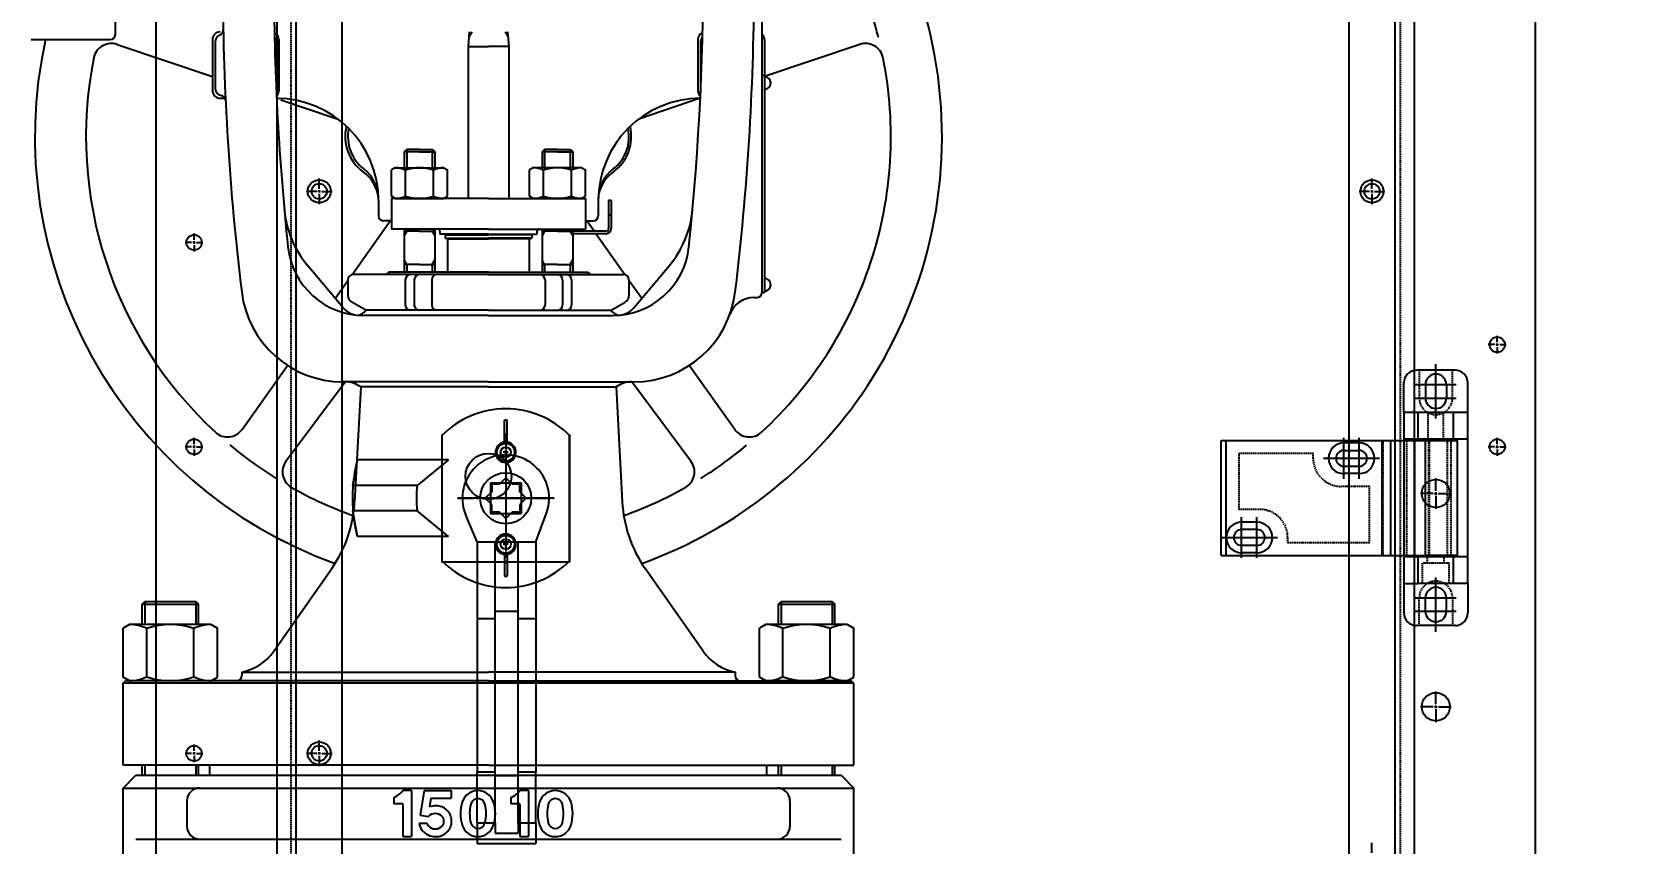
# Model space of a CAD drawing. Header units: millimetres. Extents: x -69706 to 52883, y -6882 to 68885.
# Drawn here: x -30298 to -29666, y 25174 to 25492 of the extents above; entities that cross this region are included whole.
import ezdxf

# ---------------------------------------------------------------- set-up
doc = ezdxf.new("R2010")
doc.units = ezdxf.units.MM
for name, pattern in [('YFM1P-長$0$CENTER', [2, 1.25, -0.25, 0.25, -0.25]), ('YFM1P-長$0$CENTERX2', [101.6, 63.5, -12.7, 12.7, -12.7]), ('YFM1P-長$0$DASHED', [0.75, 0.5, -0.25])]:
    doc.linetypes.add(name, pattern=pattern)
for name, color, linetype in [('YFM1P-長$0$03', 4, 'Continuous'), ('YFM1P-長$0$1', 7, 'Continuous'), ('YFM1P-長$0$AUDIT_I_250305115502-0', 1, 'YFM1P-長$0$CENTERX2'), ('YFM1P-長$0$BILLET', 7, 'Continuous'), ('YFM1P-長$0$BOLT', 3, 'Continuous'), ('YFM1P-長$0$DOOR-02-01', 230, 'Continuous'), ('YFM1P-長$0$HANDLE', 6, 'Continuous'), ('YFM1P-長$0$LOCKING', 191, 'Continuous'), ('YFM1P-長$0$M-FOUN', 252, 'Continuous'), ('YFM1P-長$0$MAU&DCC Valve Station$0$M-CWTR-VAVE', 4, 'Continuous'), ('YFM1P-長$0$PV-551', 7, 'Continuous'), ('YFM1P-長$0$图层1', 3, 'YFM1P-長$0$DASHED'), ('YFM1P-長$0$虚线', 3, 'YFM1P-長$0$DASHED'), ('YFM1P-長$0$表面显示线', 5, 'Continuous')]:
    doc.layers.add(name, color=color, linetype=linetype)
doc.styles.add('dim-txt', font='isocp.shx', dxfattribs={"width": 0.7, "bigfont": 'chineset.shx'})
doc.dimstyles.new('ARCH-dim-200MM', dxfattribs={"dimscale": 2000, "dimtxt": 0.3, "dimasz": 0.1, "dimexe": 0.1, "dimexo": 0.1, "dimgap": 0.05, "dimtad": 1, "dimdec": 0, "dimrnd": 0.5, "dimdsep": 46, "dimtxsty": 'dim-txt', "dimblk": 'DOT', "dimcen": 2, "dimclrd": 256, "dimclre": 256, "dimclrt": 256, "dimadec": 0, "dimazin": 0, "dimtfac": 1, "dimtdec": 0, "dimtix": 1, "dimtmove": 2, "dimatfit": 3, "dimldrblk": 'OBLIQUE', "dimfxl": 1, "dimtvp": 1, "dimtolj": 1, "dimarcsym": 0})

# ---------------------------------------------------------------- blocks, each defined once
blk = doc.blocks.new('YFM1P-長$0$MAU&DCC Valve Station$0$0V125')
at = {"layer": 'YFM1P-長$0$MAU&DCC Valve Station$0$M-CWTR-VAVE'}
for p, q in [((79.5, 461), (79.5, 478.3)), ((332.5, 472), (332.5, 360)), ((218, 462), (217.5, 456.29)), ((219, 462), (217.82, 459.96)), ((232, 462), (233.18, 459.96)), ((233, 462), (233.5, 456.29)), ((46.5, 459), (77.5, 459)), ((80.15, 457.09), (117.5, 444.48)), ((117.5, 459), (117.5, 439)), ((118.5, 458), (118.5, 440)), ((142.5, 458), (142.5, 438.29)), ((143.5, 459), (143.5, 439)), ((217.5, 456.29), (225.5, 456.29)), ((217.5, 456.29), (217.5, 396.81)), ((233.5, 456.29), (225.5, 456.29)), ((233.5, 456.29), (233.5, 396.81)), ((307.5, 459), (307.5, 439)), ((308.5, 458), (308.5, 438.29)), ((333.5, 459), (333.5, 444.5)), ((370.85, 457.09), (333.57, 444.5)), ((333.5, 452), (333.5, 445)), ((332.5, 445), (333.5, 445)), ((333.5, 445), (333.5, 360)), ((122.41, 435.98), (120.5, 435.98)), ((308.4, 436), (284.32, 427.87)), ((144.21, 435.45), (166.68, 427.87)), ((193.5, 416), (192.5, 415)), ((192.5, 415), (192.5, 408.81)), ((198.5, 415), (192.5, 415)), ((193.5, 416), (193.5, 408.81)), ((198.5, 416), (193.5, 416)), ((198.5, 416), (203.5, 416)), ((198.5, 415), (204.5, 415)), ((203.5, 416), (204.5, 415)), ((203.5, 416), (203.5, 408.81)), ((204.5, 415), (204.5, 408.81)), ((247.5, 416), (246.5, 415)), ((252.5, 415), (246.5, 415)), ((246.5, 415), (246.5, 408.81)), ((252.5, 416), (247.5, 416)), ((247.5, 416), (247.5, 408.81)), ((252.5, 416), (257.5, 416)), ((252.5, 415), (258.5, 415)), ((257.5, 416), (258.5, 415)), ((257.5, 416), (257.5, 408.81)), ((258.5, 415), (258.5, 408.81)), ((189, 408.81), (187.53, 407.96)), ((187.53, 397.66), (187.53, 407.96)), ((189, 408.81), (208, 408.81)), ((193.02, 397.75), (193.02, 407.87)), ((203.98, 397.75), (203.98, 407.87)), ((208, 408.81), (209.47, 407.96)), ((209.47, 397.66), (209.47, 407.96)), ((243, 408.81), (241.53, 407.96)), ((241.53, 397.66), (241.53, 407.96)), ((262, 408.81), (243, 408.81)), ((247.02, 397.75), (247.02, 407.87)), ((257.98, 397.75), (257.98, 407.87)), ((262, 408.81), (263.47, 407.96)), ((263.47, 397.66), (263.47, 407.96)), ((182.5, 395.98), (182.5, 390)), ((225.5, 396.81), (187.5, 396.81)), ((225.5, 396.81), (187.5, 396.81)), ((187.5, 396.81), (187.5, 384.81)), ((189, 396.81), (187.53, 397.66)), ((189, 396.81), (208, 396.81)), ((208, 396.81), (209.47, 397.66)), ((225.5, 396.81), (263.5, 396.81)), ((225.5, 396.81), (263.5, 396.81)), ((243, 396.81), (241.53, 397.66)), ((262, 396.81), (243, 396.81)), ((262, 396.81), (263.47, 397.66)), ((263.5, 396.81), (263.5, 384.81)), ((268.5, 396), (268.5, 390)), ((272.5, 396), (272.5, 385)), ((273.5, 396), (272.5, 396)), ((273.5, 396), (273.5, 385)), ((172.24, 367.18), (187, 388)), ((187.5, 388), (184.5, 388)), ((263.5, 388), (266.5, 388)), ((266.83, 384), (264, 388)), ((273.5, 390.23), (272.5, 390.23)), ((225.5, 384.81), (187.5, 384.81)), ((192.5, 384.81), (192.5, 368)), ((193.5, 384), (192.5, 382.27)), ((198.5, 384), (192.5, 384)), ((193.5, 384.81), (193.5, 384)), ((198.5, 384), (204.5, 384)), ((203.5, 384.81), (203.5, 384)), ((203.5, 384), (204.5, 382.27)), ((204.5, 384.81), (204.5, 368)), ((206.5, 383.81), (206.5, 382.81)), ((225.5, 382.81), (206.5, 382.81)), ((208.5, 382.49), (225.5, 382.49)), ((208.5, 382.49), (208.5, 381.27)), ((209.5, 381), (208.5, 381.27)), ((208.5, 381.27), (225.5, 381.27)), ((209.5, 381), (209.5, 368)), ((209.5, 381), (225.5, 381)), ((225.5, 384.81), (263.5, 384.81)), ((225.5, 382.81), (244.5, 382.81)), ((242.5, 382.49), (225.5, 382.49)), ((242.5, 381.27), (225.5, 381.27)), ((241.5, 381), (225.5, 381)), ((241.5, 381), (242.5, 381.27)), ((241.5, 381), (241.5, 368)), ((242.5, 382.49), (242.5, 381.27)), ((244.5, 383.81), (244.5, 382.81)), ((246.5, 384.81), (246.5, 368)), ((247.5, 384), (246.5, 382.27)), ((252.5, 384), (246.5, 384)), ((247.5, 384.81), (247.5, 384)), ((252.5, 384), (258.5, 384)), ((257.5, 384.81), (257.5, 384)), ((257.5, 384), (258.5, 382.27)), ((258.5, 384.81), (258.5, 368)), ((271.5, 384), (258.5, 384)), ((271.5, 383), (258.5, 383)), ((278.92, 366.96), (267.54, 383)), ((168.59, 353.96), (154.8, 370.4)), ((225.5, 367), (172.5, 367)), ((186.5, 368), (185.5, 367)), ((186.5, 368), (186.5, 367)), ((225.5, 368), (186.5, 368)), ((193.5, 371), (192.5, 372.73)), ((198.5, 371), (192.5, 371)), ((193.5, 371), (193.5, 368)), ((198.5, 371), (204.5, 371)), ((203.5, 371), (204.5, 372.73)), ((203.5, 371), (203.5, 368)), ((225.5, 368), (264.5, 368)), ((225.5, 367), (278.5, 367)), ((247.5, 371), (246.5, 372.73)), ((252.5, 371), (246.5, 371)), ((247.5, 371), (247.5, 368)), ((252.5, 371), (258.5, 371)), ((257.5, 371), (258.5, 372.73)), ((257.5, 371), (257.5, 368)), ((264.5, 368), (265.5, 367)), ((264.5, 368), (264.5, 367)), ((282.41, 353.96), (296.2, 370.4)), ((165.49, 357.66), (170.5, 364.72)), ((170.5, 365), (170.5, 358.77)), ((192.97, 365), (192.97, 355)), ((196.49, 365), (196.49, 355)), ((203.36, 365), (203.36, 355)), ((247.64, 365), (247.64, 355)), ((254.51, 365), (254.51, 355)), ((258.03, 365), (258.03, 355)), ((280.5, 365), (280.5, 358.77)), ((285.51, 357.66), (280.5, 364.72)), ((177.5, 353), (172, 356.18)), ((273.5, 353), (279, 356.18)), ((329.39, 358), (330.5, 358)), ((332.5, 360), (333.5, 360)), ((225.5, 351), (176.88, 351)), ((225.5, 353), (177.5, 353)), ((225.5, 353), (177.5, 353)), ((225.5, 353), (273.5, 353)), ((225.5, 353), (273.5, 353)), ((225.5, 351), (274.12, 351)), ((129.12, 306.37), (146.89, 331.42)), ((321.88, 306.37), (304.11, 331.42)), ((146.26, 293.92), (169.4, 325)), ((225.5, 325), (168.63, 325)), ((175.5, 323), (173.14, 278)), ((225.5, 323), (175.5, 323)), ((225.5, 323), (175.5, 323)), ((225.5, 325), (282.37, 325)), ((225.5, 323), (275.5, 323)), ((225.5, 323), (275.5, 323)), ((275.5, 323), (277.86, 278)), ((304.74, 293.92), (281.57, 325.05)), ((141.47, 219.53), (164.17, 251.94)), ((309.53, 219.53), (286.83, 251.94)), ((90, 238), (91, 239)), ((90, 238), (112, 238)), ((90, 230), (90, 238)), ((91, 239), (111, 239)), ((91, 239), (91, 230)), ((111, 239), (112, 238)), ((111, 239), (111, 230)), ((112, 230), (112, 238)), ((339, 238), (340, 239)), ((339, 238), (361, 238)), ((339, 230), (339, 238)), ((340, 239), (360, 239)), ((340, 239), (340, 230)), ((360, 239), (361, 238)), ((360, 239), (360, 230)), ((361, 230), (361, 238)), ((85, 230), (82.52, 228.57)), ((82.52, 209.43), (82.52, 228.57)), ((117, 230), (85, 230)), ((91.76, 209.58), (91.76, 228.42)), ((110.24, 209.58), (110.24, 228.42)), ((117, 230), (119.48, 228.57)), ((119.48, 209.43), (119.48, 228.57)), ((334, 230), (331.53, 228.57)), ((331.53, 209.43), (331.53, 228.57)), ((366, 230), (334, 230)), ((340.76, 209.58), (340.76, 228.42)), ((359.24, 209.58), (359.24, 228.42)), ((366, 230), (368.47, 228.57)), ((368.47, 209.43), (368.47, 228.57)), ((85, 208), (82.52, 209.43)), ((117, 208), (119.48, 209.43)), ((129, 211.39), (225.5, 211.39)), ((129, 211.39), (129, 210)), ((322, 211.39), (225.5, 211.39)), ((322, 211.39), (322, 210)), ((334, 208), (331.53, 209.43)), ((366, 208), (368.47, 209.43)), ((82.5, 207), (83.5, 208)), ((368.5, 207), (82.5, 207)), ((82.5, 175), (82.5, 207)), ((225.5, 208), (83.5, 208)), ((117, 208), (85, 208)), ((225.5, 208), (367.5, 208)), ((366, 208), (334, 208)), ((368.5, 207), (367.5, 208)), ((368.5, 175), (368.5, 207)), ((225.5, 175), (82.5, 175)), ((82.5, 166), (87.5, 171)), ((87.5, 171), (363.5, 171)), ((90, 171), (90, 175)), ((91, 175), (91, 171)), ((111, 175), (111, 171)), ((112, 171), (112, 175)), ((116.5, 171), (116.5, 175)), ((225.5, 175), (368.5, 175)), ((334.5, 171), (334.5, 175)), ((339, 171), (339, 175)), ((340, 175), (340, 171)), ((360, 175), (360, 171)), ((361, 171), (361, 175)), ((363.5, 171), (368.5, 166)), ((82.5, 132.68), (82.5, 166)), ((82.5, 166), (368.5, 166)), ((195.4, 165), (191.95, 165)), ((195.4, 165), (195.4, 147)), ((200.36, 165), (198.83, 155.35)), ((200.36, 165), (210.86, 165)), ((210.86, 165), (210.86, 162)), ((241.22, 165), (237.77, 165)), ((241.22, 165), (241.22, 147)), ((368.5, 135.2), (368.5, 166)), ((107.5, 161), (107.5, 151)), ((188.5, 162.3), (188.5, 159.75)), ((191.95, 159.75), (188.5, 159.75)), ((191.95, 159.75), (191.95, 147)), ((202.92, 162), (202.38, 158.58)), ((202.92, 162), (210.86, 162)), ((234.32, 162.3), (234.32, 159.75)), ((237.77, 159.75), (234.32, 159.75)), ((237.77, 159.75), (237.77, 147)), ((343.5, 161), (343.5, 151)), ((198.4, 152.25), (201.45, 152.25)), ((198.83, 155.35), (201.98, 154.8)), ((87.5, 146), (363.5, 146)), ((191.95, 147), (195.4, 147)), ((237.77, 147), (241.22, 147))]:
    blk.add_line(p, q, dxfattribs=at)
blk.add_circle((225.5, 288), 9, dxfattribs=at)
for centre, radius, start, end in [((-690.5, 483), 1000, 353.9639, 7.50497), ((225.5, 421), 177.5, 327.8645, 52.52244), ((1141.5, 483), 1020, 180.25281, 186.9156), ((1141.5, 483), 1000, 180.2578, 186.0361), ((-690.5, 483), 1020, 353.08441, 359.77509), ((225.5, 421), 157.5, 14.24967, 21.02297), ((120.5, 459), 3, 90.31357, 180.3136), ((119.7, 462.67), 2, 291.07101, 1.14007), ((140.5, 458.98), 3, 0, 65.86724), ((310.5, 458.98), 3, 114.134, 180), ((330.5, 459), 3, 0, 48.18929), ((225.5, 421), 177.5, 167.6382, 250.2439), ((77.91, 450.46), 7, 71.33716, 168.71159), ((77.5, 461), 2, 270, 0), ((121.5, 458), 3, 111.0712, 180), ((139.5, 458), 3, 0, 40.9641), ((311.5, 458), 3, 139.0359, 180), ((373.09, 450.46), 7, 11.28835, 108.6628), ((225.5, 421), 157.5, 168.7117, 227.2883), ((225.5, 421), 157.5, 341.84821, 11.28834), ((333.5, 442), 2.5, 270, 90), ((120.5, 439), 3, 180, 270), ((121.5, 440), 3, 180, 259.91281), ((120.62, 435.08), 2, 2.68765, 79.91266), ((140.5, 439), 3, 313.53021, 0), ((142.5, 395.98), 40, 0, 89.84788), ((308.5, 396), 40, 90, 180), ((310.5, 439), 3, 180, 226.4482), ((186.42, 421), 17, 166.1969, 234.0466), ((186.5, 420.98), 16, 168.326, 232.2003), ((264.5, 420.98), 16, 307.79971, 11.67404), ((264.42, 421), 17, 305.9534, 13.80324), ((167.63, 395.1), 15, 7.55604, 54.04659), ((167.5, 396.48), 15, 0, 52.20028), ((189, 399.77), 9.04, 63.61902, 90), ((198.5, 392.35), 16.45, 70.52881, 109.4712), ((208, 399.77), 9.04, 90, 116.381), ((243, 399.77), 9.04, 63.61902, 90), ((252.5, 392.35), 16.45, 70.52881, 109.4712), ((262, 399.77), 9.04, 90, 116.381), ((283.5, 396.48), 15, 127.7997, 180), ((283.21, 395.1), 15, 125.9534, 165.3385), ((185.44, 396.11), 40, 185.19299, 220), ((189, 405.85), 9.04, 270, 296.38101), ((198.5, 413.26), 16.45, 250.52879, 289.47119), ((208, 405.85), 9.04, 243.619, 270), ((243, 405.85), 9.04, 270, 296.38101), ((252.5, 413.26), 16.45, 250.52879, 289.47119), ((262, 405.85), 9.04, 243.619, 270), ((265.56, 396.11), 40, 320, 354.80701), ((184.5, 390), 2, 180, 270), ((266.5, 390), 2, 270, 0), ((205.5, 383.81), 1, 0, 90), ((225.5, 339.75), 46, 110.5809, 111.6888), ((225.5, 339.75), 46, 68.3112, 69.41911), ((245.5, 383.81), 1, 90, 180), ((271.5, 385), 1, 270, 0), ((271.5, 385), 2, 270, 0), ((176.88, 381), 30, 186.0361, 270), ((274.12, 381), 30, 270, 353.9639), ((172.5, 365), 2, 90, 180), ((194.97, 365), 2, 90, 180), ((198.49, 365), 2, 90, 180), ((205.36, 365), 2, 90, 180), ((245.64, 365), 2, 0, 90), ((252.51, 365), 2, 0, 90), ((256.03, 365), 2, 0, 90), ((278.5, 365), 2, 0, 90), ((225.5, 421), 157.5, 312.7117, 341.84821), ((168.63, 365), 40, 186.9156, 270), ((282.37, 365), 40, 270, 353.08441), ((333.5, 363), 2.5, 270, 90), ((174.72, 359.11), 8, 220, 264.3624), ((173.5, 358.77), 3, 180, 240), ((194.97, 355), 2, 180, 270), ((198.49, 355), 2, 180, 270), ((205.36, 355), 2, 180, 270), ((245.64, 355), 2, 270, 0), ((252.51, 355), 2, 270, 0), ((256.03, 355), 2, 270, 0), ((276.28, 359.11), 8, 275.6376, 320), ((277.5, 358.77), 3, 300, 0), ((329.39, 348), 10, 90, 160.12309), ((330.5, 360), 2, 270, 0), ((173.5, 356), 5, 281.26129, 323.1301), ((277.5, 356), 5, 216.8699, 258.73871), ((169.5, 315), 10, 53.1301, 90), ((281.5, 315), 10, 90, 126.8699), ((225.5, 421), 177.5, 289.75641, 327.8645), ((123.41, 310.42), 7, 227.28841, 324.66281), ((327.59, 310.42), 7, 215.3372, 312.71161), ((225.5, 421), 157.5, 230.01961, 238.15891), ((225.5, 421), 157.5, 301.8526, 309.90131), ((151.88, 289.74), 7, 143.3372, 240.71159), ((299.13, 289.74), 7, 299.28839, 36.66284), ((225.5, 421), 157.5, 240.7117, 250.364), ((123.21, 280.62), 50, 325, 357), ((327.79, 280.62), 50, 183, 215), ((225.5, 421), 157.5, 289.63641, 299.28839), ((85, 214.78), 15.22, 63.61902, 90), ((101, 202.29), 27.71, 70.52881, 109.4712), ((117, 214.78), 15.22, 90, 116.381), ((334, 214.78), 15.22, 63.61902, 90), ((350, 202.29), 27.71, 70.52881, 109.4712), ((366, 214.78), 15.22, 90, 116.381), ((125.09, 231), 20, 281.27789, 325), ((325.91, 231), 20, 215, 258.72211), ((85, 223.22), 15.22, 270, 296.38101), ((101, 235.71), 27.71, 250.52879, 289.47119), ((117, 223.22), 15.22, 243.619, 270), ((127, 210), 2, 270, 0), ((324, 210), 2, 180, 270), ((334, 223.22), 15.22, 270, 296.38101), ((350, 235.71), 27.71, 250.52879, 289.47119), ((366, 223.22), 15.22, 243.619, 270), ((112.5, 161), 5, 90, 180), ((184.85, 170.52), 9, 293.9563, 322.13281), ((221.36, 158.55), 6.45, 17.35228, 162.64771), ((230.67, 170.52), 9, 293.9563, 322.13281), ((251.66, 158.55), 6.45, 17.35228, 162.64771), ((338.5, 161), 5, 0, 90), ((204.73, 152.25), 6.75, 88.36137, 110.3342), ((205.1, 153), 6, 0, 91.73804), ((229.52, 156), 15, 162.64771, 197.3522), ((233.14, 156), 15, 165.70509, 194.29491), ((221.36, 159), 2.85, 14.29489, 165.70509), ((209.59, 156), 15, 345.70511, 14.29494), ((213.2, 156), 15, 342.64771, 17.35226), ((259.82, 156), 15, 162.64771, 197.3522), ((263.44, 156), 15, 165.70509, 194.29491), ((251.66, 159), 2.85, 14.29489, 165.70509), ((239.89, 156), 15, 345.70511, 14.29494), ((243.5, 156), 15, 342.64771, 17.35226), ((204.35, 153), 6, 187.1808, 215.1319), ((204.35, 153), 3, 194.47749, 213.4866), ((204.73, 152.25), 3.75, 39.89584, 137.1562), ((205.1, 153), 6, 268.26199, 0), ((205.1, 153), 3, 326.5134, 33.48663), ((221.36, 153), 2.85, 194.29491, 345.70511), ((251.66, 153), 2.85, 194.29491, 345.70511), ((112.5, 151), 5, 180, 270), ((204.73, 153.75), 6.75, 218.50861, 271.63861), ((204.73, 153.75), 3.75, 219.8958, 320.10419), ((221.36, 153.45), 6.45, 197.3522, 342.64771), ((251.66, 153.45), 6.45, 197.3522, 342.64771), ((338.5, 151), 5, 270, 0)]:
    blk.add_arc(centre, radius, start, end, dxfattribs=at)
for p in [(225.5, 323), (225.5, 171)]:
    blk.add_point(p, dxfattribs=at)
blk = doc.blocks.new('YFM1P-長$0$A$Cc3ad5393')
at = {"color": 252, "linetype": 'YFM1P-長$0$CENTER', "ltscale": 5}
for p, q in [((285952.98, 372434.55), (285952.98, 372383.65)), ((285952.98, 372425.6), (285952.98, 372392.59)), ((285969.49, 372409.1), (285936.47, 372409.1)), ((285968.94, 372409.1), (285937.02, 372409.1))]:
    blk.add_line(p, q, dxfattribs=at)
at = {"layer": 'YFM1P-長$0$03', "color": 252}
for p, q in [((285863.48, 372216.72), (285863.48, 373281.72)), ((286308.48, 373281.72), (286308.48, 372216.72))]:
    blk.add_line(p, q, dxfattribs=at)
at = {"layer": 'YFM1P-長$0$1', "color": 252}
for p, q in [((286324.48, 372459.22), (286309.48, 372459.22)), ((286316.98, 372445.62), (286316.98, 372461.62)), ((286304.48, 372442.72), (286304.48, 372454.22)), ((286308.98, 372453.62), (286324.98, 372453.62)), ((286312.88, 372453.62), (286312.88, 372448.32)), ((286316.98, 372440.32), (286316.98, 372456.32)), ((286321.08, 372453.62), (286321.08, 372448.32)), ((286329.48, 372442.72), (286329.48, 372454.22)), ((286308.98, 372448.32), (286324.98, 372448.32)), ((286280.95, 372416.72), (286280.95, 372432.72)), ((286286.95, 372430.72), (286280.95, 372430.72, 78.1)), ((286280.95, 372427.82), (286286.95, 372427.82)), ((286282.05, 372431.72), (286288.05, 372431.72)), ((286286.95, 372416.72), (286286.95, 372432.72)), ((286272.95, 372424.72), (286288.95, 372424.72)), ((286278.95, 372424.72), (286294.95, 372424.72)), ((286280.95, 372421.62), (286286.95, 372421.62)), ((286286.95, 372418.72), (286280.95, 372418.72)), ((286240.98, 372385.72), (286240.98, 372401.72)), ((286246.98, 372399.72), (286240.98, 372399.72)), ((286246.98, 372396.82), (286240.98, 372396.82)), ((286246.98, 372385.72), (286246.98, 372401.72)), ((286232.98, 372393.72), (286248.98, 372393.72)), ((286238.98, 372393.72), (286254.98, 372393.72)), ((286246.98, 372390.62), (286240.98, 372390.62)), ((286246.98, 372387.72), (286240.98, 372387.72)), ((286316.98, 372362.12), (286316.98, 372378.12)), ((286304.48, 372375.72), (286304.48, 372364.22)), ((286316.98, 372356.82), (286316.98, 372372.82)), ((286329.48, 372375.72), (286329.48, 372364.22)), ((286308.98, 372370.12), (286324.98, 372370.12)), ((286308.98, 372364.82), (286324.98, 372364.82)), ((286312.88, 372364.82), (286312.88, 372370.12)), ((286321.08, 372364.82), (286321.08, 372370.12)), ((286324.48, 372359.22), (286309.48, 372359.22))]:
    blk.add_line(p, q, dxfattribs=at)
at = {"layer": 'YFM1P-長$0$1', "color": 252, "linetype": 'Continuous'}
for p, q in [((285952.48, 372431.07), (285952.48, 372439.6)), ((285953.48, 372431.07), (285953.48, 372439.6)), ((285927.98, 372433.59), (285927.98, 372384.6)), ((285977.98, 372384.6), (285977.98, 372433.59)), ((285952.48, 372387.13), (285952.48, 372378.6)), ((285953.48, 372387.13), (285953.48, 372378.6))]:
    blk.add_line(p, q, dxfattribs=at)
for centre, radius in [((285952.98, 372427.1), 3.46), ((285952.98, 372427.1), 2), ((285952.98, 372409.1), 10), ((285952.98, 372391.1), 3.46), ((285952.98, 372391.1), 2)]:
    blk.add_circle(centre, radius, dxfattribs=at)
at = {"layer": 'YFM1P-長$0$1', "color": 252}
for centre, radius, start, end in [((286309.48, 372454.22), 5, 90, 180), ((286324.48, 372454.22), 5, 0, 90), ((286316.98, 372453.62), 4.1, 0, 180), ((286316.98, 372448.32), 4.1, 180, 0), ((286280.95, 372424.72), 6, 90, 270), ((286280.95, 372424.72), 3.1, 90, 270), ((286286.95, 372424.72), 6, 270, 90), ((286286.95, 372424.72), 3.1, 270, 90), ((286240.98, 372393.72), 6, 90, 270), ((286240.98, 372393.72), 3.1, 90, 270), ((286246.98, 372393.72), 6, 270, 90), ((286246.98, 372393.72), 3.1, 270, 90), ((286316.98, 372370.12), 4.1, 0, 180), ((286309.48, 372364.22), 5, 180, 270), ((286316.98, 372364.82), 4.1, 180, 0), ((286324.48, 372364.22), 5, 270, 0)]:
    blk.add_arc(centre, radius, start, end, dxfattribs=at)
at = {"layer": 'YFM1P-長$0$1', "color": 252, "linetype": 'Continuous'}
for centre, radius, start, end in [((285952.98, 372409.1), 35, 44.41531, 135.58469), ((285952.98, 372409.1), 30.5, 89.06068, 90.93932), ((285952.98, 372427.1), 4, 97.18076, 82.81924), ((285952.98, 372427.37), 3.73, 82.30067, 97.69933), ((285952.98, 372391.1), 4, 277.18076, 262.81924), ((285952.98, 372409.1), 35, 224.41531, 315.58469), ((285952.98, 372390.83), 3.73, 262.30067, 277.69933), ((285952.98, 372409.1), 30.5, 269.06068, 270.93932)]:
    blk.add_arc(centre, radius, start, end, dxfattribs=at)
at = {"layer": 'YFM1P-長$0$AUDIT_I_250305115502-0', "color": 252}
for p, q in [((285878.98, 372529.22), (285874.98, 372529.22)), ((285880.48, 372529.22), (285879.48, 372529.22)), ((285879.98, 372530.22), (285879.98, 372534.22)), ((285879.98, 372529.72), (285879.98, 372528.72)), ((285880.98, 372529.22), (285884.98, 372529.22)), ((286290.98, 372529.22), (286286.98, 372529.22)), ((286291.48, 372529.22), (286292.48, 372529.22)), ((286291.98, 372530.22), (286291.98, 372534.22)), ((286291.98, 372528.72), (286291.98, 372529.72)), ((286292.98, 372529.22), (286296.98, 372529.22)), ((285879.98, 372528.22), (285879.98, 372524.22)), ((286291.98, 372528.22), (286291.98, 372524.22)), ((285830.98, 372510.22), (285830.98, 372512.72)), ((285830.98, 372509.72), (285830.98, 372508.72)), ((285829.98, 372509.22), (285827.48, 372509.22)), ((285831.48, 372509.22), (285830.48, 372509.22)), ((285830.98, 372508.22), (285830.98, 372505.72)), ((285831.98, 372509.22), (285834.48, 372509.22)), ((286340.98, 372470.22), (286340.98, 372472.72)), ((286339.98, 372469.22), (286337.48, 372469.22)), ((286340.48, 372469.22), (286341.48, 372469.22)), ((286340.98, 372468.72), (286340.98, 372469.72)), ((286340.98, 372468.22), (286340.98, 372465.72)), ((286341.98, 372469.22), (286344.48, 372469.22)), ((285829.98, 372429.22), (285827.48, 372429.22)), ((285831.48, 372429.22), (285830.48, 372429.22)), ((285830.98, 372430.22), (285830.98, 372432.72)), ((285830.98, 372429.72), (285830.98, 372428.72)), ((285830.98, 372428.22), (285830.98, 372425.72)), ((285831.98, 372429.22), (285834.48, 372429.22)), ((286339.98, 372429.22), (286337.48, 372429.22)), ((286340.48, 372429.22), (286341.48, 372429.22)), ((286340.98, 372430.22), (286340.98, 372432.72)), ((286340.98, 372428.72), (286340.98, 372429.72)), ((286340.98, 372428.22), (286340.98, 372425.72)), ((286341.98, 372429.22), (286344.48, 372429.22)), ((286316.98, 372411.97), (286316.98, 372416.97)), ((286315.98, 372410.97), (286310.98, 372410.97)), ((286316.48, 372410.97), (286317.48, 372410.97)), ((286316.98, 372410.47), (286316.98, 372411.47)), ((286316.98, 372409.97), (286316.98, 372404.97)), ((286317.98, 372410.97), (286322.98, 372410.97)), ((286316.98, 372328.47), (286316.98, 372333.47)), ((286315.98, 372327.47), (286310.98, 372327.47)), ((286316.48, 372327.47), (286317.48, 372327.47)), ((286316.98, 372326.97), (286316.98, 372327.97)), ((286316.98, 372326.47), (286316.98, 372321.47)), ((286317.98, 372327.47), (286322.98, 372327.47)), ((285879.98, 372310.22), (285879.98, 372314.22)), ((285829.98, 372309.22), (285827.48, 372309.22)), ((285831.48, 372309.22), (285830.48, 372309.22)), ((285830.98, 372310.22), (285830.98, 372312.72)), ((285830.98, 372309.72), (285830.98, 372308.72)), ((285830.98, 372308.22), (285830.98, 372305.72)), ((285831.98, 372309.22), (285834.48, 372309.22)), ((285878.98, 372309.22), (285874.98, 372309.22)), ((285880.48, 372309.22), (285879.48, 372309.22)), ((285879.98, 372309.72), (285879.98, 372308.72)), ((285879.98, 372308.22), (285879.98, 372304.22)), ((285880.98, 372309.22), (285884.98, 372309.22)), ((286291.98, 372270.22), (286291.98, 372274.22))]:
    blk.add_line(p, q, dxfattribs=at)
at = {"layer": 'YFM1P-長$0$BILLET', "color": 252}
for p, q in [((285927.98, 372434.1), (285927.98, 372384.1)), ((285977.98, 372434.1), (285977.98, 372384.1)), ((285977.98, 372384.1), (285927.98, 372384.1))]:
    blk.add_line(p, q, dxfattribs=at)
at = {"layer": 'YFM1P-長$0$BILLET', "color": 252, "linetype": 'YFM1P-長$0$CENTER', "ltscale": 5}
for p, q in [((285952.98, 372425.8), (285952.98, 372392.4)), ((285969.68, 372409.1), (285936.28, 372409.1))]:
    blk.add_line(p, q, dxfattribs=at)
at = {"layer": 'YFM1P-長$0$BOLT', "color": 252, "linetype": 'YFM1P-長$0$CENTER', "ltscale": 1.5}
for p, q in [((285952.98, 372418.38), (285952.98, 372399.82)), ((285943.7, 372409.1), (285962.26, 372409.1))]:
    blk.add_line(p, q, dxfattribs=at)
at = {"layer": 'YFM1P-長$0$DOOR-02-01', "color": 252}
for p, q in [((285952.98, 372426.1), (285952.98, 372428.1)), ((285953.98, 372427.1), (285951.98, 372427.1)), ((285953.98, 372391.1), (285951.98, 372391.1)), ((285952.98, 372390.1), (285952.98, 372392.1))]:
    blk.add_line(p, q, dxfattribs=at)
at = {"layer": 'YFM1P-長$0$HANDLE', "color": 252, "linetype": 'YFM1P-長$0$CENTER', "ltscale": 5}
for p, q in [((285952.98, 372428.03), (285952.98, 372390.16)), ((285934.04, 372409.1), (285971.92, 372409.1))]:
    blk.add_line(p, q, dxfattribs=at)
at = {"layer": 'YFM1P-長$0$HANDLE', "color": 252, "linetype": 'Continuous'}
for p, q in [((285946.98, 372415.1), (285946.98, 372403.1)), ((285946.98, 372415.1), (285958.98, 372415.1)), ((285958.98, 372415.1), (285958.98, 372403.1)), ((285941.8, 372392), (285937.35, 372402.43)), ((285946.98, 372403.1), (285958.98, 372403.1)), ((285964.8, 372392), (285968.93, 372403.23)), ((285941.8, 372392), (285941.8, 372362)), ((285941.8, 372392), (285948.8, 372392)), ((285948.8, 372362), (285948.8, 372392)), ((285948.8, 372392), (285957.8, 372392)), ((285957.8, 372362), (285957.8, 372392)), ((285957.8, 372392), (285964.8, 372392)), ((285964.8, 372392), (285964.8, 372362)), ((285948.8, 372364.9), (285957.8, 372364.9)), ((285941.8, 372362), (285941.8, 372302)), ((285941.8, 372362), (285948.8, 372362)), ((285948.8, 372302), (285948.8, 372362)), ((285957.8, 372302), (285957.8, 372362)), ((285957.8, 372362), (285964.8, 372362)), ((285964.8, 372362), (285964.8, 372302)), ((285941.8, 372281.97), (285941.8, 372302)), ((285941.8, 372302), (285948.8, 372302)), ((285948.8, 372281.97), (285948.8, 372302)), ((285957.8, 372281.97), (285957.8, 372302)), ((285957.8, 372302), (285964.8, 372302)), ((285964.8, 372281.97), (285964.8, 372302)), ((285948.8, 372300.51), (285957.8, 372300.51)), ((285941.8, 372281.97), (285941.8, 372273.97)), ((285941.8, 372281.97), (285948.8, 372281.97)), ((285948.8, 372281.97), (285948.8, 372277.97)), ((285948.8, 372277.97), (285957.8, 372277.97)), ((285957.8, 372281.97), (285957.8, 372277.97)), ((285957.8, 372281.97), (285964.8, 372281.97)), ((285964.8, 372281.97), (285964.8, 372273.97)), ((285941.8, 372273.97), (285964.8, 372273.97))]:
    blk.add_line(p, q, dxfattribs=at)
blk.add_arc((285952.98, 372409.1), 16.99, 339.80144, 203.09076, dxfattribs=at)
at = {"layer": 'YFM1P-長$0$LOCKING', "color": 252}
for p, q in [((285893.19, 372414.1), (285894.89, 372424.1)), ((285930.53, 372424.1), (285894.89, 372424.1)), ((285930.53, 372424.1), (285918.34, 372414.1)), ((285952.98, 372417.1), (285950.48, 372414.6)), ((285955.48, 372414.6), (285952.98, 372417.1)), ((285918.34, 372414.1), (285893.19, 372414.1)), ((285947.48, 372411.6), (285944.98, 372409.1)), ((285947.48, 372406.6), (285944.98, 372409.1)), ((285947.48, 372414.6), (285947.48, 372411.6)), ((285950.48, 372414.6), (285947.48, 372414.6)), ((285958.48, 372414.6), (285955.48, 372414.6)), ((285958.48, 372411.6), (285958.48, 372414.6)), ((285960.98, 372409.1), (285958.48, 372411.6)), ((285960.98, 372409.1), (285958.48, 372406.6)), ((285918.34, 372404.1), (285893.19, 372404.1)), ((285894.89, 372394.1), (285893.19, 372404.1)), ((285930.53, 372394.1), (285918.34, 372404.1)), ((285947.48, 372403.6), (285947.48, 372406.6)), ((285950.48, 372403.6), (285947.48, 372403.6)), ((285952.98, 372401.1), (285950.48, 372403.6)), ((285955.48, 372403.6), (285952.98, 372401.1)), ((285958.48, 372403.6), (285955.48, 372403.6)), ((285958.48, 372406.6), (285958.48, 372403.6)), ((285930.53, 372394.1), (285894.89, 372394.1))]:
    blk.add_line(p, q, dxfattribs=at)
at = {"layer": 'YFM1P-長$0$LOCKING', "color": 252, "linetype": 'YFM1P-長$0$CENTER', "ltscale": 8}
blk.add_line((285971.87, 372409.1), (285934.08, 372409.1), dxfattribs=at)
at = {"layer": 'YFM1P-長$0$LOCKING', "color": 252}
for radius, start, end in [(60, 165.52249, 175.21981), (60, 175.21981, 184.78019), (35, 171.78679, 188.21321), (60, 184.78019, 194.47751)]:
    blk.add_arc((285952.98, 372409.1), radius, start, end, dxfattribs=at)
at = {"layer": 'YFM1P-長$0$PV-551', "color": 252}
for p, q in [((286304.48, 372442.72), (286310.1, 372442.72)), ((286304.48, 372442.72), (286304.48, 372385.72)), ((286310.1, 372432.22), (286310.1, 372442.72)), ((286310.1, 372442.72), (286323.85, 372442.72)), ((286323.85, 372432.22), (286323.85, 372442.72)), ((286323.85, 372442.72), (286329.48, 372442.72)), ((286329.48, 372432.72), (286329.48, 372442.72)), ((286232.98, 372431.72), (286278.76, 372431.72)), ((286232.98, 372391.72), (286232.98, 372431.72)), ((286234.98, 372386.72), (286234.98, 372431.72)), ((286278.76, 372431.72), (286283.76, 372431.72)), ((286283.76, 372431.72), (286296.05, 372431.72)), ((286295.95, 372386.72), (286295.95, 372431.72)), ((286296.05, 372431.72), (286299.41, 372431.72)), ((286299.41, 372431.72), (286312.94, 372431.72)), ((286299.41, 372386.72), (286299.41, 372431.72)), ((286304.48, 372432.72), (286304.48, 372431.72)), ((286329.48, 372432.22), (286304.48, 372432.22)), ((286312.94, 372386.72), (286312.94, 372431.72)), ((286312.94, 372431.72), (286325.48, 372431.72)), ((286325.48, 372386.72), (286325.48, 372431.72)), ((286329.48, 372385.72), (286329.48, 372432.72)), ((286232.98, 372386.72), (286232.98, 372391.72)), ((286232.98, 372386.72), (286296.05, 372386.72)), ((286296.05, 372386.72), (286299.41, 372386.72)), ((286299.41, 372386.72), (286312.94, 372386.72)), ((286304.48, 372386.22), (286329.48, 372386.22)), ((286304.48, 372385.72), (286304.48, 372375.72)), ((286310.1, 372375.72), (286310.1, 372386.22)), ((286325.48, 372386.72), (286312.94, 372386.72)), ((286323.85, 372375.72), (286323.85, 372386.22)), ((286329.48, 372375.72), (286329.48, 372385.72)), ((286304.48, 372375.72), (286310.1, 372375.72)), ((286323.85, 372375.72), (286310.1, 372375.72)), ((286329.48, 372375.72), (286323.85, 372375.72))]:
    blk.add_line(p, q, dxfattribs=at)
at = {"layer": 'YFM1P-長$0$图层1', "color": 252}
for p, q in [((286310.48, 372459.22), (286310.48, 372448.32)), ((286323.48, 372448.32), (286323.48, 372459.22)), ((286313.93, 372432.22), (286313.93, 372442.72)), ((286320.03, 372432.22), (286320.03, 372442.72)), ((286296.31, 372386.72), (286296.31, 372431.72)), ((286299.31, 372386.72), (286299.31, 372431.72)), ((286305.48, 372431.72), (286305.48, 372386.72)), ((286308.81, 372386.72), (286308.81, 372431.72)), ((286312.98, 372386.72), (286312.98, 372431.72)), ((286314.28, 372386.72), (286314.28, 372431.72)), ((286314.48, 372386.72), (286314.48, 372431.72)), ((286321.48, 372386.72), (286321.48, 372431.72)), ((286322.98, 372386.72), (286322.98, 372431.72)), ((286239.98, 372404.72), (286239.98, 372426.72)), ((286239.98, 372426.72), (286268.95, 372426.72)), ((286268.95, 372424.72), (286268.95, 372426.72)), ((286290.95, 372413.72), (286279.95, 372413.72)), ((286290.95, 372391.72), (286290.95, 372413.72)), ((286247.98, 372404.72), (286239.98, 372404.72)), ((286258.98, 372393.72), (286258.98, 372391.72)), ((286258.98, 372391.72), (286290.95, 372391.72)), ((286322.23, 372383.72), (286311.73, 372383.72)), ((286311.73, 372375.72), (286311.73, 372383.72)), ((286313.73, 372383.72), (286313.73, 372386.22)), ((286320.23, 372383.72), (286320.23, 372386.22)), ((286322.23, 372375.72), (286322.23, 372383.72)), ((286310.48, 372359.22), (286310.48, 372370.12)), ((286323.48, 372370.12), (286323.48, 372359.22))]:
    blk.add_line(p, q, dxfattribs=at)
for centre, radius, start, end in [((286316.98, 372448.32), 6.5, 180, 0), ((286279.95, 372424.72), 11, 180, 270), ((286247.98, 372393.72), 11, 0, 90), ((286316.98, 372370.12), 6.5, 0, 180)]:
    blk.add_arc(centre, radius, start, end, dxfattribs=at)
at = {"layer": 'YFM1P-長$0$虚线', "color": 252}
for p, q in [((285868.98, 372216.72), (285868.98, 373274.22)), ((286302.98, 373274.22), (286302.98, 372216.72))]:
    blk.add_line(p, q, dxfattribs=at)
at = {"layer": 'YFM1P-長$0$表面显示线', "color": 252}
for p, q in [((286355.98, 372169.22), (286355.98, 373329.22)), ((285815.98, 373314.22), (285815.98, 372169.22)), ((285870.98, 372216.72), (285870.98, 373276.22)), ((286300.98, 373276.22), (286300.98, 372216.72)), ((285888.98, 372224.22), (285888.98, 373256.22)), ((286282.98, 373256.22), (286282.98, 372216.72))]:
    blk.add_line(p, q, dxfattribs=at)
for centre, radius in [((285879.98, 372529.22), 4.5), ((285879.98, 372529.22), 3), ((286291.98, 372529.22), 4.5), ((286291.98, 372529.22), 3), ((285830.98, 372509.22), 3), ((286340.98, 372469.22), 3), ((285830.98, 372429.22), 3), ((286340.98, 372429.22), 3), ((286316.98, 372410.97), 5.5), ((286316.98, 372327.47), 5.5), ((285879.98, 372309.22), 4.5), ((285830.98, 372309.22), 3), ((285879.98, 372309.22), 3)]:
    blk.add_circle(centre, radius, dxfattribs=at)
blk = doc.blocks.new('_Dot')
at = {"color": 0, "linetype": 'ByBlock', "lineweight": -2}
blk.add_line((-0.5, 0), (-1, 0), dxfattribs=at)
at = {"color": 0, "linetype": 'ByBlock', "const_width": 0.5}
blk.add_lwpolyline([(-0.25, 0, 1), (0.25, 0, 1)], format="xyb", close=True, dxfattribs=at)
blk = doc.blocks.new('*D356')
at = {"lineweight": -2, "ltscale": 500, "transparency": 16777216}
for p, q in [((-31545.49, 28350.22), (-24413.81, 28350.22)), ((-24613.81, 28150.22), (-24613.81, 24240.99)), ((-31597.56, 24040.99), (-24413.81, 24040.99))]:
    blk.add_line(p, q, dxfattribs=at)
at = {"lineweight": -2, "ltscale": 500, "transparency": 16777216, "xscale": 200, "yscale": 200, "zscale": 200}
for p, rotation in [((-24613.81, 28350.22), 90), ((-24613.81, 24040.99), 270)]:
    blk.add_blockref('_Dot', p, dxfattribs=dict(at, rotation=rotation))
at = {"ltscale": 500, "transparency": 16777216, "insert": (-25013.81, 26195.61), "char_height": 600, "attachment_point": 5, "rotation": 90, "style": 'dim-txt'}
blk.add_mtext('\\A1;4309', dxfattribs=at)
blk = doc.blocks.new('_OBLIQUE')
at = {"color": 0, "linetype": 'ByBlock', "lineweight": -2}
blk.add_line((-0.5, -0.5), (0.5, 0.5), dxfattribs=at)

msp = doc.modelspace()

# ---------------------------------------------------------------- block references
at = {"layer": 'YFM1P-長$0$M-FOUN'}
msp.add_blockref('YFM1P-長$0$A$Cc3ad5393', (-316065.485, -347099.719, 0), dxfattribs=at)
at = {"layer": 'YFM1P-長$0$MAU&DCC Valve Station$0$M-CWTR-VAVE'}
msp.add_blockref('YFM1P-長$0$MAU&DCC Valve Station$0$0V125', (-30344.785, 25029.931, 0), dxfattribs=at)

# ---------------------------------------------------------------- dimensions: what is measured, and where the dimension line sits
at = {"ltscale": 500}
dim = msp.add_linear_dim(base=(-24613.807, 24040.991), p1=(-31745.485, 28350.222, 0), p2=(-31797.559, 24040.991, 0), angle=90, dimstyle='ARCH-dim-200MM', dxfattribs=at)
dim.commit()
dim.dimension.update_dxf_attribs({"geometry": '*D356', "text_midpoint": (-25013.807, 26195.607)})

doc.saveas('drawing.dxf')
